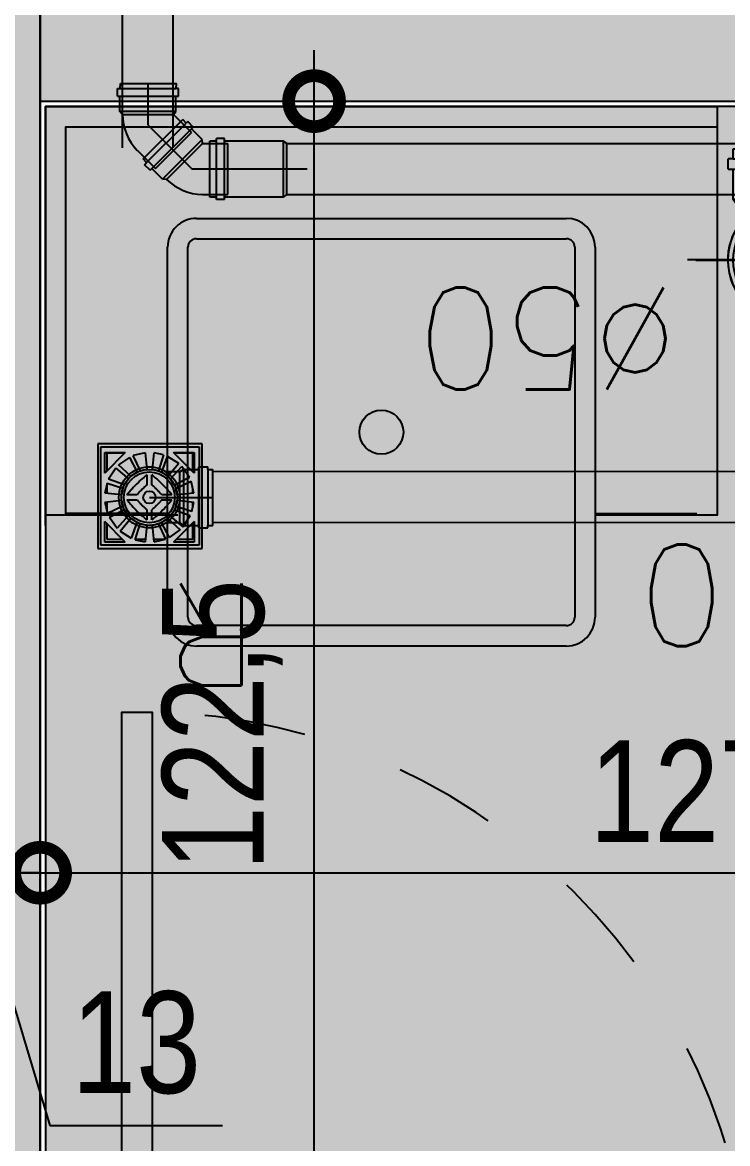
# Model space of a CAD drawing. Header units: metres. Extents: x -23 to 570, y -25 to 184.
# Drawn here: x 95.383 to 96.075, y 1.296 to 2.397 of the extents above; entities that cross this region are included whole.
import ezdxf

# ---------------------------------------------------------------- set-up
doc = ezdxf.new("R2010")
doc.units = ezdxf.units.M
doc.header["$LTSCALE"] = 0.1
doc.linetypes.add('DUPLEX SUPERIOR$0$11-DUO-ATC TORRE A$0$DASHDOT', pattern=[1, 0.5, -0.25, 0, -0.25])
doc.linetypes.add('DUPLEX SUPERIOR$0$DASHEDX2', pattern=[1.5, 1, -0.5])
for name, color, linetype in [('ARQ-DIM', 2, 'Continuous'), ('DUPLEX SUPERIOR$0$1', 232, 'DUPLEX SUPERIOR$0$DASHEDX2'), ('DUPLEX SUPERIOR$0$11-DUO-ATC TORRE A$0$CONEXOES-HD', 3, 'Continuous'), ('DUPLEX SUPERIOR$0$11-DUO-ATC TORRE A$0$GG-SA0002', 2, 'Continuous'), ('DUPLEX SUPERIOR$0$11-DUO-ATC TORRE A$0$GG-SA0T02', 2, 'Continuous'), ('DUPLEX SUPERIOR$0$11-DUO-ATC TORRE A$0$GG-SAH253', 253, 'Continuous'), ('DUPLEX SUPERIOR$0$3', 2, 'Continuous'), ('DUPLEX SUPERIOR$0$4', 2, 'Continuous'), ('DUPLEX SUPERIOR$0$5', 232, 'Continuous'), ('DUPLEX SUPERIOR$0$ARQ-ALV ACAB', 4, 'Continuous'), ('DUPLEX SUPERIOR$0$ARQ-ALV OSSO', 5, 'Continuous'), ('DUPLEX SUPERIOR$0$ARQ-CAX @ 1', 1, 'Continuous'), ('DUPLEX SUPERIOR$0$ARQ-HID', 7, 'Continuous'), ('DUPLEX SUPERIOR$0$ARQ-MOB', 7, 'Continuous'), ('DUPLEX SUPERIOR$0$ARQ-PRJ', 7, 'DUPLEX SUPERIOR$0$DASHEDX2')]:
    doc.layers.add(name, color=color, linetype=linetype)
doc.layers.add('DUPLEX SUPERIOR$0$ARQ-FORRO', color=9, linetype='Continuous', lineweight=5)
doc.styles.add('Adesa', font='ARIALN.TTF')
doc.styles.add('DUPLEX SUPERIOR$0$11-DUO-ATC TORRE A$0$09_GGP274BSSAAPTELHT1$0$GG-STYLE', font='romans.shx')
doc.dimstyles.new('ADESA 1-0050', dxfattribs={"dimtxt": 0.1, "dimasz": 0.1, "dimexe": 0.05, "dimexo": 0.05, "dimgap": 0.03, "dimtad": 1, "dimdec": 1, "dimlfac": 100, "dimzin": 12, "dimtxsty": 'Adesa', "dimblk": 'DOTSMALL', "dimcen": 1, "dimdle": 0.05, "dimclrd": 1, "dimclre": 1, "dimclrt": 256, "dimazin": 3, "dimtm": 1e-09, "dimtfac": 1, "dimtdec": 1, "dimtmove": 1, "dimatfit": 0, "dimldrblk": 'DOTSMALL', "dimfxl": 0.8, "dimtvp": 2, "dimtolj": 1, "dimtzin": 0, "dimarcsym": 0})

# ---------------------------------------------------------------- blocks, each defined once
blk = doc.blocks.new('DUPLEX SUPERIOR$0$MOB_Jacuzzi-SPA J180 Quality')
h = blk.add_hatch()
h.set_pattern_fill('DOTS', color=251, scale=30, style=0)
h.set_pattern_definition([(4e-14, (-2e-12, 0), (0.9375, 1.875), [0, -1.875])])
h.paths.add_polyline_path([(333.01, -53.49), (278.51, -53.49), (278.51, -107.99, 0.414214)])
h.paths.add_polyline_path([(278.51, -53.49), (242.69, -53.49, -0.018763), (241.84, -80.26, 0.306451), (254.78, -102.55, 0.113107), (278.51, -107.99)])
h.paths.add_polyline_path([(333.01, -53.49, 0.414214), (278.51, 1.01), (278.51, -53.49)])
h.paths.add_polyline_path([(278.51, 1.01, 0.153802), (247.27, -8.83, 0.542604), (247.49, -15.54, -0.759815), (244.51, -26.28), (244.19, -26.28, 0.435355), (241.7, -28.96, -0.017198), (242.69, -53.49), (278.51, -53.49)])
h.paths.add_polyline_path([(766.01, -48.3), (1414.82, -48.3), (1414.82, 326.7), (766.01, 326.7)], flags=9)
blk = doc.blocks.new('DUPLEX SUPERIOR$0$layout dup sup tipo 2')
at = {"layer": 'DUPLEX SUPERIOR$0$ARQ-MOB', "color": 251, "xscale": -0.01, "yscale": 0.01, "zscale": 0.01}
blk.add_blockref('DUPLEX SUPERIOR$0$MOB_Jacuzzi-SPA J180 Quality', (-13.6624, -4.7265), dxfattribs=at)
blk = doc.blocks.new('DUPLEX SUPERIOR$0$ARQ-HID-CUBA Q')
for points in [[(-0.1816, 0), (0.1816, 0)], [(-0.1816, -0.11), (0.1816, -0.11)], [(-0.1816, -0.13), (0.1816, -0.13)], [(-0.21, -0.5016), (-0.21, -0.1384)], [(-0.19, -0.5016), (-0.19, -0.1384)], [(0.19, -0.1384), (0.19, -0.5016)], [(0.21, -0.1384), (0.21, -0.5016)], [(-0.21, -0.4), (-0.31, -0.4)], [(0.21, -0.4), (0.31, -0.4)], [(0.1816, -0.51), (-0.1816, -0.51)], [(0.1816, -0.53), (-0.1816, -0.53)], [(0.1816, -0.53), (-0.1816, -0.53)]]:
    blk.add_lwpolyline(points)
blk.add_circle((0, -0.32), 0.0216)
for centre, radius, start, end in [((-0.1816, -0.1384), 0.0284, 90, 180), ((0.1816, -0.1384), 0.0284, 0, 90), ((-0.1816, -0.1384), 0.0084, 90, 180), ((0.1816, -0.1384), 0.0084, 0, 90), ((-0.1816, -0.5016), 0.0284, 180, 270), ((-0.1816, -0.5016), 0.0084, 180, 270), ((0.1816, -0.5016), 0.0284, 270, 0), ((0.1816, -0.5016), 0.0084, 270, 0)]:
    blk.add_arc(centre, radius, start, end)
blk = doc.blocks.new('*U1072')
for points in [[(0, 0), (0, 0.62), (0.03, 0.62), (0.03, 0)], [(-0.055, 0.01), (-0.005, 0.01), (-0.005, 0), (-0.055, 0)], [(0.675, 0.01), (0.625, 0.01), (0.625, 0), (0.675, 0)], [(-0.045, -0.11), (0.005, -0.11), (0.005, -0.1), (-0.045, -0.1)], [(0.665, -0.11), (0.615, -0.11), (0.615, -0.1), (0.665, -0.1)]]:
    blk.add_lwpolyline(points, close=True)
for points in [[(-0.04, 0), (0, 0), (0, -0.03), (0.01, -0.03), (0.01, -0.1), (-0.025, -0.1), (-0.025, 0)], [(0.66, 0), (0.62, 0), (0.62, -0.03), (0.61, -0.03), (0.61, -0.1), (0.645, -0.1), (0.645, 0)]]:
    blk.add_lwpolyline(points)
at = {"layer": 'DUPLEX SUPERIOR$0$ARQ-PRJ'}
blk.add_arc((0.0179, 0.0179), 0.6024, 358.2986, 91.7014, dxfattribs=at)
blk = doc.blocks.new('DUPLEX SUPERIOR$0$planta duplex superior tipo 4')
at = {"layer": 'DUPLEX SUPERIOR$0$ARQ-FORRO'}
h = blk.add_hatch(color=256, dxfattribs=at)
h.dxf.hatch_style = 1
h.paths.add_polyline_path([(-4.52, -4.0614), (-3.26, -4.0616), (-3.26, -5.2764), (-4.52, -5.2762)])
at = {"layer": 'DUPLEX SUPERIOR$0$ARQ-ALV ACAB'}
blk.add_lwpolyline([(-3.09, -3.95), (-3.09, -3.9318), (-3.26, -3.9318), (-3.26, -3.9616), (-3.8, -3.9614), (-3.8, -4.0614), (-3.26, -4.0616), (-3.26, -5.2764), (-4.52, -5.2762), (-4.52, -4.0614), (-4.47, -4.0614), (-4.47, -3.9614), (-4.525, -3.9614), (-4.655, -3.9613), (-4.655, -5.2797), (-7.21, -5.2764), (-7.21, -3.8514), (-5.6749, -3.8532)], dxfattribs=at)
at = {"layer": 'DUPLEX SUPERIOR$0$ARQ-ALV OSSO'}
for points in [[(-4.525, -5.2812), (-4.525, -4.0564), (-4.475, -4.0564), (-4.475, -3.9664), (-4.525, -3.9664), (-4.525, -3.9664)], [(-4.525, -5.2812), (-3.255, -5.2814)]]:
    blk.add_lwpolyline(points, dxfattribs=at)
at = {"layer": 'DUPLEX SUPERIOR$0$ARQ-FORRO'}
blk.add_lwpolyline([(-4.52, -4.0614), (-3.26, -4.0616), (-3.26, -5.2764), (-4.52, -5.2762)], close=True, dxfattribs=at)
at = {"layer": 'DUPLEX SUPERIOR$0$ARQ-HID'}
for points in [[(-4.52, -4.8648), (-4.52, -5.2762), (-3.895, -5.2764)], [(-4.39, -4.8749), (-4.52, -4.8749), (-4.52, -5.2764), (-3.86, -5.2764), (-3.86, -4.8749), (-3.9799, -4.8749)], [(-4.5, -4.8749), (-4.5, -5.2564), (-3.86, -5.2564)]]:
    blk.add_lwpolyline(points, dxfattribs=at)
at = {"layer": 'DUPLEX SUPERIOR$0$ARQ-CAX @ 1', "xscale": -1, "rotation": 180}
blk.add_blockref('*U1072', (-4.445, -4.0614, 0), dxfattribs=at)
at = {"layer": 'DUPLEX SUPERIOR$0$ARQ-HID', "xscale": -1, "rotation": 180}
blk.add_blockref('DUPLEX SUPERIOR$0$ARQ-HID-CUBA Q', (-4.1899, -5.2764), dxfattribs=at)
blk = doc.blocks.new('DUPLEX SUPERIOR$0$EST-LO-012-BAR-R00')
at = {"layer": 'DUPLEX SUPERIOR$0$3'}
h = blk.add_hatch(color=8, dxfattribs=at)
h.dxf.hatch_style = 1
h.paths.add_polyline_path([(12.990166, -733.007865), (-0.004452, -733.007865), (-0.004452, -859.007865), (12.990166, -859.007865)], flags=16)
h.paths.add_polyline_path([(12.990166, -474.009684), (-0.004452, -474.009684), (-0.004452, -600.009684), (12.990166, -600.009684)], flags=16)
h.paths.add_polyline_path([(12.990166, -41.006716), (0, -41.006716), (0, -167.006716), (12.990166, -167.006716)], flags=16)
h.paths.add_polyline_path([(-77.500305, 296.001179), (-239.500305, 296.001179), (-239.500305, 282.997389), (-77.500305, 282.997389)], flags=16)
h.paths.add_polyline_path([(1027.995156, -74.001904), (1014.985014, -74.001904), (1014.985014, -183.00198), (1012.995156, -183.00198), (1012.995156, -196.001904), (1027.995156, -196.001904)], flags=17)
h.paths.add_polyline_path([(-1534.999687, -396.002061), (-1547.999687, -396.002061), (-1547.999687, -566.99002), (-1534.999687, -566.99002), (-1534.999687, -458.002855), (-1532.999904, -458.002855), (-1532.999904, -445.003037), (-1534.999687, -445.003037)], flags=17)
h.paths.add_polyline_path([(-1547.999687, -245.000884), (-1547.999687, -74.000884), (-1534.999687, -74.000884), (-1534.999687, -183.000531), (-1532.999687, -183.000531), (-1532.999687, -196.000349), (-1534.999687, -196.000349), (-1534.999687, -245.000884)])
h.paths.add_polyline_path([(1027.995404, -566.99002), (1014.995404, -566.99002), (1014.995404, -458.001482), (1012.995404, -458.001482), (1012.995404, -444.99002), (1027.995404, -444.99002)])
h.paths.add_polyline_path([(-251.979379, -937.001358), (-251.979379, -924.001358), (-232.004486, -924.000659), (-232.004486, -855.000659), (-213.004486, -855.000659), (-213.004486, -924.000659), (-0.004452, -924.001358), (-0.004452, -415.003177), (-213.011238, -415.003177), (-213.011238, -482.000175), (-232.011238, -482.000175), (-232.011238, -396.003177), (280.995777, -396.003177), (280.995777, -409.003386), (12.995548, -409.003386), (12.995548, -937.001358)])
h.paths.add_polyline_path([(-517.003335, -245.000006), (-517.003335, 296.001179), (12.994618, 296.001179), (12.994618, -232.000209), (280.995777, -232.000209), (280.995777, -245), (0, -245), (0, 0), (-249.000312, 0), (-249.000312, 12.998784), (-0.000305, 12.998784), (-0.000305, 282.997389), (-504.003335, 282.997389), (-504.003335, -245.000006)])
h.paths.add_polyline_path([(-801.000061, -408.999165), (-520.003335, -408.999165), (-520.003335, -395.999165), (-801.000061, -395.999165)], flags=17)
h.paths.add_polyline_path([(719.496112, -409.003033), (719.496112, -396.003386), (459.996043, -396.003386), (459.996043, -541.004109), (472.996043, -541.004109), (472.996043, -409.003033)], flags=17)
h.paths.add_polyline_path([(719.496112, -232.000353), (472.996043, -232.000353), (472.996043, -99.999277), (459.996043, -99.999277), (459.996043, -245), (719.496112, -245)], flags=17)
h.paths.add_polyline_path([(-993.00031, -541.004109), (-980.00031, -541.004109), (-980.00031, -396.003386), (-1239.500379, -396.003386), (-1239.500379, -409.003386), (-993.00031, -409.003386)], flags=17)
h.paths.add_polyline_path([(-993.00031, -99.999277), (-993.00031, -232), (-1239.500379, -232), (-1239.500379, -245), (-980.00031, -245), (-980.00031, -99.999277)], flags=17)
h.paths.add_polyline_path([(-801.000061, -245), (-520.003335, -245), (-520.003335, -232), (-801.000061, -232)], flags=17)
h.paths.add_polyline_path([(-517.003335, -937.002217), (-352.982201, -937.002217), (-352.982201, -924.002217), (-504.003335, -924.002217), (-504.003335, -395.999165), (-517.003335, -395.999165)])
h.paths.add_polyline_path([(574.479516, -14.002855), (593.479516, -14.002855), (593.479516, 35.997145), (574.479516, 35.997145)])
h.paths.add_polyline_path([(574.479516, -677.000531), (593.479516, -677.000531), (593.479516, -627.000531), (574.479516, -627.000531)])
h.paths.add_polyline_path([(-1113.500883, -677.000531), (-1094.500883, -677.000531), (-1094.500883, -627.000531), (-1113.500883, -627.000531)])
h.paths.add_polyline_path([(-1113.500883, -14.002855), (-1094.500883, -14.002855), (-1094.500883, 35.997145), (-1113.500883, 35.997145)])
h.paths.add_polyline_path([(265.995777, -677.000531), (284.995777, -677.000531), (284.995777, -627.000531), (265.995777, -627.000531)])
h.paths.add_polyline_path([(265.995777, -14.002855), (284.995777, -14.002855), (284.995777, 35.997145), (265.995777, 35.997145)])
h.paths.add_polyline_path([(-805.000061, -677.000531), (-786.000061, -677.000531), (-786.000061, -627.000531), (-805.000061, -627.000531)])
h.paths.add_polyline_path([(-805.000061, -14.002855), (-786.000061, -14.002855), (-786.000061, 35.997145), (-805.000061, 35.997145)])
edge = h.paths.add_edge_path()
edge.add_line((-1547.999687, -566.99002), (-1547.999687, -396.002061))
edge.add_line((-1547.999687, -396.002061), (-1534.999687, -396.002061))
edge.add_line((-1534.999687, -396.002061), (-1534.999687, -445.003037))
edge.add_line((-1534.999687, -445.003037), (-1532.999904, -445.003037))
edge.add_line((-1532.999904, -445.003037), (-1532.999904, -458.002855))
edge.add_line((-1532.999904, -458.002855), (-1534.999687, -458.002855))
edge.add_line((-1534.999687, -458.002855), (-1534.999687, -566.99002))
edge.add_line((-1534.999687, -566.99002), (-1547.999904, -566.99002))
edge.add_line((1027.989198, -196.001904), (1012.995156, -196.001904))
edge.add_line((1012.995156, -196.001904), (1012.995156, -183.00198))
edge.add_line((1012.995156, -183.00198), (1014.985014, -183.00198))
edge.add_line((1014.985014, -183.00198), (1014.985014, -74.001904))
edge.add_line((1014.985014, -74.001904), (1027.995156, -74.001904))
edge.add_line((1027.995156, -74.001904), (1027.995156, -196.001904))
h.paths.add_polyline_path([(-1.560017, -178.478832), (-1.560017, -104.425285), (-24.535801, -104.425285), (-24.535801, -178.478832)], flags=25)
at = {"layer": 'DUPLEX SUPERIOR$0$4'}
h = blk.add_hatch(color=8, dxfattribs=at)
h.dxf.hatch_style = 1
h.paths.add_polyline_path([(-1094.500883, 35.997145), (-1113.500883, 35.997145), (-1113.500883, -14.002855), (-1094.500883, -14.002855)])
h.paths.add_polyline_path([(-786.000061, 35.997145), (-805.000061, 35.997145), (-805.000061, -14.002855), (-786.000061, -14.002855)])
h.paths.add_polyline_path([(-980.00031, -99.999277), (-993.00031, -99.999277), (-993.00031, -232), (-1239.500379, -232), (-1239.500379, -245), (-980.00031, -245)])
h.paths.add_polyline_path([(-980.00031, -396.003386), (-1239.500379, -396.003386), (-1239.500379, -409.003386), (-993.00031, -409.003386), (-993.00031, -541.004109), (-980.00031, -541.004109)])
h.paths.add_polyline_path([(-1534.999687, -396.002061), (-1547.999687, -396.002061), (-1547.999687, -566.99002), (-1534.999687, -566.99002), (-1534.999687, -458.002855), (-1532.999904, -458.002855), (-1532.999904, -445.003037), (-1534.999687, -445.003037)])
h.paths.add_polyline_path([(-2548.999343, 77.001566), (-2561.999343, 77.001566), (-2561.999343, -195.998214), (-2399.510997, -195.998214), (-2399.510997, -182.998214), (-2548.999343, -182.998214)], flags=17)
h.paths.add_polyline_path([(-2548.999822, -458.004942), (-2399.510997, -458.004942), (-2399.510997, -445.004942), (-2561.999822, -445.004942), (-2561.999822, -718.004952), (-2548.999822, -718.004952)], flags=17)
h.paths.add_polyline_path([(280.995777, -409.003386), (459.996043, -409.003386), (459.996043, -396.003386), (280.995777, -396.003386)])
h.paths.add_polyline_path([(1014.995404, -718.004952), (1027.995404, -718.004952), (1027.995404, -566.99002), (1014.995404, -566.99002)])
h.paths.add_polyline_path([(865.506331, -458.001482), (1012.995404, -458.001482), (1012.995404, -444.99002), (865.506331, -444.99002)])
h.paths.add_polyline_path([(865.506331, -196.001904), (1012.995156, -196.001904), (1012.995156, -183.00198), (865.506331, -183.00198)])
h.paths.add_polyline_path([(1014.995156, -74.001904), (1027.995156, -74.001904), (1027.995156, 77.000887), (1014.995156, 77.000887)])
h.paths.add_polyline_path([(280.995777, -245), (459.996043, -245), (459.996043, -232.000209), (280.995777, -232.000209)])
h.paths.add_polyline_path([(-57.501936, -245), (0, -245), (0, -225.996934), (-57.501936, -225.996934)])
h.paths.add_polyline_path([(-980.00031, -245), (-801.000061, -245), (-801.000061, -232), (-980.00031, -232)])
h.paths.add_polyline_path([(-980.00031, -409.003177), (-801.000061, -409.003177), (-801.000061, -395.999165), (-980.00031, -395.999165)])
h.paths.add_polyline_path([(-1547.999687, -74.000884), (-1534.999687, -74.000884), (-1534.999687, 77.000932), (-1547.999687, 77.000932)])
h.paths.add_polyline_path([(-1532.999687, -196.000349), (-1385.510847, -196.000349), (-1385.510847, -183.000531), (-1532.999687, -183.000531)])
h.paths.add_polyline_path([(-1547.999904, -718.004976), (-1534.999687, -718.004976), (-1534.999687, -566.99002), (-1547.999904, -566.99002)])
h.paths.add_polyline_path([(-1532.999904, -458.002855), (-1385.510832, -458.002855), (-1385.510832, -445.003037), (-1532.999904, -445.003037)])
h.paths.add_polyline_path([(-1548.000663, -396.002061), (-2253.500545, -396.002061), (-2253.500545, -409.001685), (-2008.001965, -409.001685), (-2008.001965, -540.996579), (-1995.001777, -540.996579), (-1995.001777, -409.00183), (-1548.000663, -409.00183)])
h.paths.add_polyline_path([(1245.999783, -327.001694), (1689.007686, -327.001694), (1689.007686, -314.001694), (1245.999783, -314.001694)])
h.paths.add_polyline_path([(-249.004459, -245.001553), (-236.004459, -245.001553), (-236.004459, -0.001553), (-249.004459, -0.001553)])
h.paths.add_polyline_path([(-1548.000446, -245.001325), (-1548.000446, -232.001024), (-1995.001965, -232.001024), (-1995.001965, -100.000624), (-2008.001965, -100.000624), (-2008.001965, -232.001325), (-2253.500545, -232.001325), (-2253.500545, -245.001325)])
h.paths.add_polyline_path([(-3223.007243, -327.001694), (-2779.99934, -327.001694), (-2779.99934, -314.001694), (-3223.007243, -314.001694)])
h.paths.add_polyline_path([(1015.01125, -327.001694), (1155.51125, -327.001694), (1155.51125, -314.001694), (1015.01125, -314.001694)])
h.paths.add_polyline_path([(-2689.510807, -327.001694), (-2549.010807, -327.001694), (-2549.010807, -314.001694), (-2689.510807, -314.001694)])
h.paths.add_polyline_path([(-3223.007243, -72.001699), (-3208.007243, -72.001699), (-3208.007243, -42.001699), (-3223.007243, -42.001699)])
h.paths.add_polyline_path([(-2962.007243, -72.001699), (-2947.007243, -72.001699), (-2947.007243, -42.001699), (-2962.007243, -42.001699)])
h.paths.add_polyline_path([(1413.007686, -72.001699), (1428.007686, -72.001699), (1428.007686, -42.001699), (1413.007686, -42.001699)])
h.paths.add_polyline_path([(1674.007686, -72.001699), (1689.007686, -72.001699), (1689.007686, -42.001699), (1674.007686, -42.001699)])
h.paths.add_polyline_path([(-3223.007243, -599.001687), (-3208.007243, -599.001687), (-3208.007243, -569.001687), (-3223.007243, -569.001687)])
h.paths.add_polyline_path([(-2962.007243, -599.001687), (-2947.007243, -599.001687), (-2947.007243, -569.001687), (-2962.007243, -569.001687)])
h.paths.add_polyline_path([(1413.007686, -599.001687), (1428.007686, -599.001687), (1428.007686, -569.001687), (1413.007686, -569.001687)])
h.paths.add_polyline_path([(1674.007686, -599.001687), (1689.007686, -599.001687), (1689.007686, -569.001687), (1674.007686, -569.001687)])
edge = h.paths.add_edge_path()
edge.add_line((-2399.510997, -445.004942), (-2561.999822, -445.004942))
edge.add_line((-2561.999822, -445.004942), (-2561.999822, -718.004952))
edge.add_line((-2561.999822, -718.004952), (-2548.999822, -718.004952))
edge.add_line((-2548.999822, -718.004952), (-2548.999822, -458.004942))
edge.add_line((-2548.999822, -458.004942), (-2399.510997, -458.004942))
edge.add_line((-2399.510997, -458.004942), (-2399.510997, -445.005172))
edge.add_line((-2561.999343, 77.001566), (-2561.999343, -195.998214))
edge.add_line((-2561.999343, -195.998214), (-2399.510997, -195.998214))
edge.add_line((-2399.510997, -195.998214), (-2399.510997, -182.998214))
edge.add_line((-2399.510997, -182.998214), (-2548.999343, -182.998214))
edge.add_line((-2548.999343, -182.998214), (-2548.999343, 77.001566))
edge.add_line((-2548.999343, 77.001566), (-2561.999822, 77.001566))
h.paths.add_polyline_path([(-1109.165788, -62.830897), (-1109.165788, -3.910365), (-1132.141572, -3.910365), (-1132.141572, -62.830897)], flags=9)
at = {"layer": 'DUPLEX SUPERIOR$0$3', "linetype": 'Continuous'}
blk.add_lwpolyline([(719.496112, -232.000353), (472.996043, -232.000353), (472.996043, -99.999277), (459.996043, -99.999277), (459.996043, -245), (719.496112, -245), (719.496112, -232.000353)], dxfattribs=at)
at = {"layer": 'DUPLEX SUPERIOR$0$4'}
blk.add_lwpolyline([(280.995777, -245), (459.996043, -245), (459.996043, -232.000209), (280.995777, -232.000209), (280.995777, -245)], dxfattribs=at)
at = {"layer": 'DUPLEX SUPERIOR$0$5'}
blk.add_lwpolyline([(280.995777, -245), (459.996043, -245), (459.996043, -232.000209), (280.995777, -232.000209), (280.995777, -245)], dxfattribs=at)
blk = doc.blocks.new('DUPLEX SUPERIOR$0$11-DUO-ATC TORRE A$0$RALO')
at = {"layer": 'DUPLEX SUPERIOR$0$11-DUO-ATC TORRE A$0$GG-SA0002'}
for p, q in [((0.0508, 0.0501), (-0.0519, 0.0501)), ((-0.0519, 0.0501), (-0.0519, -0.0526)), ((0.0508, -0.0526), (0.0508, 0.0501)), ((-0.0519, -0.0526), (0.0508, -0.0526))]:
    blk.add_line(p, q, dxfattribs=at)
at = {"layer": 'DUPLEX SUPERIOR$0$11-DUO-ATC TORRE A$0$GG-SAH253'}
for p, q in [((-0.0488, 0.047), (0.0477, 0.047)), ((-0.0488, -0.0495), (-0.0488, 0.047)), ((0.0477, 0.047), (0.0477, -0.0495)), ((-0.0439, 0.0238), (-0.0238, 0.0439)), ((-0.0439, 0.0238), (-0.0439, 0.0439)), ((-0.0439, 0.0439), (-0.0238, 0.0439)), ((-0.0269, 0.041), (-0.0427, 0.041)), ((-0.0427, 0.041), (-0.0427, 0.025)), ((-0.0196, 0.0393), (-0.0303, 0.0318)), ((-0.0196, 0.0393), (-0.012, 0.0247)), ((-0.0047, 0.0437), (-0.0158, 0.041)), ((-0.0044, 0.041), (-0.0158, 0.041)), ((-0.0088, 0.026), (-0.0158, 0.041)), ((-0.0047, 0.0437), (-0.0029, 0.0273)), ((0.0025, 0.0274), (0.004, 0.0437)), ((0.0137, 0.041), (0.0037, 0.041)), ((0.0139, 0.0416), (0.004, 0.0437)), ((0.0139, 0.0416), (0.009, 0.026)), ((0.0122, 0.0246), (0.0178, 0.0401)), ((0.0288, 0.0331), (0.0178, 0.0401)), ((0.0288, 0.0331), (0.0182, 0.0205)), ((0.0238, 0.0439), (0.0439, 0.0238)), ((0.0238, 0.0439), (0.0439, 0.0439)), ((0.0417, 0.041), (0.0269, 0.041)), ((0.0417, 0.0261), (0.0417, 0.041)), ((0.0439, 0.0439), (0.0439, 0.0238)), ((-0.0331, 0.0288), (-0.0401, 0.0178)), ((-0.0331, 0.0288), (-0.0205, 0.0182)), ((-0.0181, 0.0207), (-0.0303, 0.0318)), ((-0.012, 0.0247), (-0.0181, 0.0207)), ((-0.0029, 0.0273), (-0.0088, 0.026)), ((-0.003, 0.0217), (-0.0025, 0.022)), ((-0.0025, 0.022), (-0.0025, 0.0121)), ((0.009, 0.026), (0.0025, 0.0274)), ((0.003, 0.0217), (0.0025, 0.022)), ((0.0025, 0.0121), (0.0025, 0.022)), ((0.0182, 0.0205), (0.0122, 0.0246)), ((0.0207, 0.0181), (0.0318, 0.0303)), ((0.0393, 0.0196), (0.0318, 0.0303)), ((-0.0416, 0.0139), (-0.0437, 0.0047)), ((-0.0416, 0.0139), (-0.026, 0.009)), ((-0.0246, 0.0122), (-0.0401, 0.0178)), ((-0.0205, 0.0182), (-0.0246, 0.0122)), ((-0.0147, 0.0108), (-0.0132, 0.0124)), ((-0.0132, 0.0124), (-0.0112, 0.0144)), ((-0.0112, 0.0144), (-0.0096, 0.0159)), ((-0.0096, 0.0159), (-0.0088, 0.0166)), ((-0.0088, 0.0166), (-0.0076, 0.0178)), ((-0.0076, 0.0178), (-0.0072, 0.0181)), ((-0.0072, 0.0181), (-0.0059, 0.0192)), ((-0.0059, 0.0192), (-0.0051, 0.0199)), ((-0.0051, 0.0199), (-0.0038, 0.021)), ((-0.0042, 0.0107), (-0.0037, 0.011)), ((-0.0038, 0.021), (-0.0034, 0.0214)), ((-0.0037, 0.011), (-0.0033, 0.0114)), ((-0.0034, 0.0214), (-0.003, 0.0217)), ((-0.0033, 0.0114), (-0.0031, 0.0116)), ((-0.0031, 0.0116), (-0.0025, 0.0121)), ((0.0031, 0.0116), (0.0025, 0.0121)), ((0.0034, 0.0214), (0.003, 0.0217)), ((0.0033, 0.0114), (0.0031, 0.0116)), ((0.0037, 0.011), (0.0033, 0.0114)), ((0.0038, 0.021), (0.0034, 0.0214)), ((0.0042, 0.0107), (0.0037, 0.011)), ((0.0051, 0.0199), (0.0038, 0.021)), ((0.0059, 0.0192), (0.0051, 0.0199)), ((0.0072, 0.0181), (0.0059, 0.0192)), ((0.0076, 0.0178), (0.0072, 0.0181)), ((0.0088, 0.0166), (0.0076, 0.0178)), ((0.0096, 0.0159), (0.0088, 0.0166)), ((0.0112, 0.0144), (0.0096, 0.0159)), ((0.0132, 0.0124), (0.0112, 0.0144)), ((0.0147, 0.0108), (0.0132, 0.0124)), ((0.0247, 0.012), (0.0207, 0.0181)), ((0.0393, 0.0196), (0.0247, 0.012)), ((0.026, 0.0088), (0.041, 0.0158)), ((0.0437, 0.0047), (0.041, 0.0158)), ((0.0417, 0.0045), (0.0417, 0.0128)), ((-0.0273, 0.0029), (-0.0437, 0.0047)), ((-0.0427, 0.0088), (-0.0427, 0.0046)), ((-0.026, 0.009), (-0.0273, 0.0029)), ((-0.022, 0.0025), (-0.021, 0.0038)), ((-0.0121, 0.0025), (-0.022, 0.0025)), ((-0.021, 0.0038), (-0.0203, 0.0047)), ((-0.0203, 0.0047), (-0.0196, 0.0055)), ((-0.0196, 0.0055), (-0.0185, 0.0068)), ((-0.0185, 0.0068), (-0.0174, 0.008)), ((-0.0174, 0.008), (-0.0159, 0.0096)), ((-0.0159, 0.0096), (-0.0147, 0.0108)), ((-0.0121, 0.0025), (-0.0116, 0.0031)), ((-0.0116, 0.0031), (-0.0107, 0.0042)), ((-0.0107, 0.0042), (-0.0101, 0.0048)), ((-0.0101, 0.0048), (-0.0096, 0.0054)), ((-0.0096, 0.0054), (-0.009, 0.0059)), ((-0.009, 0.0059), (-0.0085, 0.0065)), ((-0.0085, 0.0065), (-0.0079, 0.0071)), ((-0.0079, 0.0071), (-0.0071, 0.0079)), ((-0.0071, 0.0079), (-0.0067, 0.0083)), ((-0.0067, 0.0083), (-0.0061, 0.0088)), ((-0.0061, 0.0088), (-0.0056, 0.0094)), ((-0.0056, 0.0094), (-0.005, 0.0099)), ((-0.005, 0.0099), (-0.0042, 0.0107)), ((0.005, 0.0099), (0.0042, 0.0107)), ((0.0056, 0.0094), (0.005, 0.0099)), ((0.0061, 0.0088), (0.0056, 0.0094)), ((0.0067, 0.0083), (0.0061, 0.0088)), ((0.0071, 0.0079), (0.0067, 0.0083)), ((0.0079, 0.0071), (0.0071, 0.0079)), ((0.0085, 0.0065), (0.0079, 0.0071)), ((0.009, 0.0059), (0.0085, 0.0065)), ((0.0096, 0.0054), (0.009, 0.0059)), ((0.0101, 0.0048), (0.0096, 0.0054)), ((0.0107, 0.0042), (0.0101, 0.0048)), ((0.0116, 0.0031), (0.0107, 0.0042)), ((0.0121, 0.0025), (0.0116, 0.0031)), ((0.022, 0.0025), (0.0121, 0.0025)), ((0.0159, 0.0096), (0.0147, 0.0108)), ((0.0174, 0.008), (0.0159, 0.0096)), ((0.0185, 0.0068), (0.0174, 0.008)), ((0.0196, 0.0055), (0.0185, 0.0068)), ((0.0203, 0.0047), (0.0196, 0.0055)), ((0.021, 0.0038), (0.0203, 0.0047)), ((0.022, 0.0025), (0.021, 0.0038)), ((0.0273, 0.0029), (0.026, 0.0088)), ((0.0437, 0.0047), (0.0273, 0.0029)), ((-0.0437, -0.004), (-0.0274, -0.0025)), ((-0.0437, -0.004), (-0.041, -0.0158)), ((-0.0427, -0.0039), (-0.0427, -0.0082)), ((-0.026, -0.0088), (-0.041, -0.0158)), ((-0.0274, -0.0025), (-0.026, -0.0088)), ((-0.022, -0.0025), (-0.021, -0.0038)), ((-0.022, -0.0025), (-0.0121, -0.0025)), ((-0.021, -0.0038), (-0.0203, -0.0047)), ((-0.0203, -0.0047), (-0.0196, -0.0055)), ((-0.0196, -0.0055), (-0.0185, -0.0068)), ((-0.0185, -0.0068), (-0.0174, -0.008)), ((-0.0174, -0.008), (-0.0159, -0.0096)), ((-0.0159, -0.0096), (-0.0147, -0.0108)), ((-0.0147, -0.0108), (-0.0132, -0.0124)), ((-0.0121, -0.0025), (-0.0116, -0.0031)), ((-0.0116, -0.0031), (-0.0107, -0.0042)), ((-0.0107, -0.0042), (-0.0101, -0.0048)), ((-0.0101, -0.0048), (-0.0096, -0.0054)), ((-0.0096, -0.0054), (-0.009, -0.0059)), ((-0.009, -0.0059), (-0.0085, -0.0065)), ((-0.0085, -0.0065), (-0.0079, -0.0071)), ((-0.0079, -0.0071), (-0.0071, -0.0079)), ((-0.0071, -0.0079), (-0.0067, -0.0083)), ((-0.0067, -0.0083), (-0.0061, -0.0088)), ((-0.0061, -0.0088), (-0.0056, -0.0094)), ((-0.0056, -0.0094), (-0.005, -0.0099)), ((-0.005, -0.0099), (-0.0042, -0.0107)), ((-0.0042, -0.0107), (-0.0037, -0.011)), ((0.0031, -0.0116), (0.0042, -0.0107)), ((0.0042, -0.0107), (0.0048, -0.0101)), ((0.0048, -0.0101), (0.0054, -0.0096)), ((0.0054, -0.0096), (0.0059, -0.009)), ((0.0059, -0.009), (0.0065, -0.0085)), ((0.0065, -0.0085), (0.0071, -0.0079)), ((0.0071, -0.0079), (0.0079, -0.0071)), ((0.0079, -0.0071), (0.0083, -0.0067)), ((0.0083, -0.0067), (0.0088, -0.0061)), ((0.0088, -0.0061), (0.0094, -0.0056)), ((0.0094, -0.0056), (0.0099, -0.005)), ((0.0099, -0.005), (0.0107, -0.0042)), ((0.0107, -0.0042), (0.011, -0.0037)), ((0.011, -0.0037), (0.0114, -0.0033)), ((0.0114, -0.0033), (0.0116, -0.0031)), ((0.0116, -0.0031), (0.0121, -0.0025)), ((0.0121, -0.0025), (0.022, -0.0025)), ((0.0144, -0.0112), (0.0159, -0.0096)), ((0.0159, -0.0096), (0.0166, -0.0088)), ((0.0166, -0.0088), (0.0178, -0.0076)), ((0.0178, -0.0076), (0.0181, -0.0072)), ((0.0181, -0.0072), (0.0192, -0.0059)), ((0.0192, -0.0059), (0.0199, -0.0051)), ((0.0199, -0.0051), (0.021, -0.0038)), ((0.021, -0.0038), (0.0214, -0.0034)), ((0.0214, -0.0034), (0.0217, -0.003)), ((0.0217, -0.003), (0.022, -0.0025)), ((0.026, -0.009), (0.0274, -0.0025)), ((0.0416, -0.0139), (0.026, -0.009)), ((0.0274, -0.0025), (0.0437, -0.004)), ((0.0416, -0.0139), (0.0437, -0.004)), ((0.0417, -0.0136), (0.0417, -0.0038)), ((-0.0393, -0.0196), (-0.0247, -0.012)), ((-0.0393, -0.0196), (-0.0318, -0.0303)), ((-0.0207, -0.0181), (-0.0318, -0.0303)), ((-0.0288, -0.0331), (-0.0182, -0.0205)), ((-0.0247, -0.012), (-0.0207, -0.0181)), ((-0.0122, -0.0246), (-0.0182, -0.0205)), ((-0.0132, -0.0124), (-0.0112, -0.0144)), ((-0.0112, -0.0144), (-0.0096, -0.0159)), ((-0.0096, -0.0159), (-0.0088, -0.0166)), ((-0.0088, -0.0166), (-0.0076, -0.0178)), ((-0.0076, -0.0178), (-0.0072, -0.0181)), ((-0.0072, -0.0181), (-0.0059, -0.0192)), ((-0.0059, -0.0192), (-0.0051, -0.0199)), ((-0.0051, -0.0199), (-0.0038, -0.021)), ((-0.0038, -0.021), (-0.0034, -0.0214)), ((-0.0037, -0.011), (-0.0033, -0.0114)), ((-0.0034, -0.0214), (-0.003, -0.0217)), ((-0.0033, -0.0114), (-0.0031, -0.0116)), ((-0.0031, -0.0116), (-0.0025, -0.0121)), ((-0.003, -0.0217), (-0.0025, -0.022)), ((-0.0025, -0.0121), (-0.0025, -0.022)), ((0.0025, -0.0121), (0.0031, -0.0116)), ((0.0025, -0.022), (0.0025, -0.0121)), ((0.0025, -0.022), (0.0038, -0.021)), ((0.0038, -0.021), (0.0047, -0.0203)), ((0.0047, -0.0203), (0.0055, -0.0196)), ((0.0055, -0.0196), (0.0068, -0.0185)), ((0.0068, -0.0185), (0.008, -0.0174)), ((0.008, -0.0174), (0.0096, -0.0159)), ((0.0096, -0.0159), (0.0108, -0.0147)), ((0.0108, -0.0147), (0.0124, -0.0132)), ((0.012, -0.0247), (0.0181, -0.0207)), ((0.0124, -0.0132), (0.0144, -0.0112)), ((0.0181, -0.0207), (0.0303, -0.0318)), ((0.0205, -0.0182), (0.0246, -0.0122)), ((0.0331, -0.0288), (0.0205, -0.0182)), ((0.0246, -0.0122), (0.0401, -0.0178)), ((0.0331, -0.0288), (0.0401, -0.0178)), ((-0.0439, -0.0238), (-0.0238, -0.0439)), ((-0.0439, -0.0439), (-0.0439, -0.0238)), ((-0.0427, -0.025), (-0.0427, -0.0435)), ((-0.0122, -0.0246), (-0.0178, -0.0401)), ((-0.0139, -0.0416), (-0.009, -0.026)), ((-0.009, -0.026), (-0.0029, -0.0273)), ((-0.0029, -0.0273), (-0.0047, -0.0437)), ((0.0025, -0.0274), (0.0088, -0.026)), ((0.004, -0.0437), (0.0025, -0.0274)), ((0.0088, -0.026), (0.0158, -0.041)), ((0.0196, -0.0393), (0.012, -0.0247)), ((0.0196, -0.0393), (0.0303, -0.0318)), ((0.0238, -0.0439), (0.0439, -0.0238)), ((0.0417, -0.0435), (0.0417, -0.0261)), ((0.0439, -0.0238), (0.0439, -0.0439)), ((-0.0238, -0.0439), (-0.0439, -0.0439)), ((-0.0427, -0.0435), (-0.0243, -0.0435)), ((-0.0288, -0.0331), (-0.0178, -0.0401)), ((-0.0139, -0.0416), (-0.0047, -0.0437)), ((-0.0054, -0.0435), (-0.0046, -0.0435)), ((0.004, -0.0437), (0.0158, -0.041)), ((0.004, -0.0435), (0.005, -0.0435)), ((0.0439, -0.0439), (0.0238, -0.0439)), ((0.0243, -0.0435), (0.0417, -0.0435)), ((0.0477, -0.0495), (-0.0488, -0.0495))]:
    blk.add_line(p, q, dxfattribs=at)
blk.add_circle((0, 0), 0.00606, dxfattribs=at)
blk = doc.blocks.new('DUPLEX SUPERIOR$0$11-DUO-ATC TORRE A$0$Joelho-J90-50l')
at = {"layer": 'DUPLEX SUPERIOR$0$11-DUO-ATC TORRE A$0$CONEXOES-HD', "color": 1, "linetype": 'DUPLEX SUPERIOR$0$11-DUO-ATC TORRE A$0$DASHDOT'}
blk.add_line((0, 0), (0, -0.0623), dxfattribs=at)
at = {"layer": 'DUPLEX SUPERIOR$0$11-DUO-ATC TORRE A$0$CONEXOES-HD'}
for p, q in [((-0.025, -0.03), (-0.025, -0.0166)), ((0.025, -0.03), (0.025, -0.0166)), ((-0.025, -0.03), (-0.0275, -0.0335)), ((0.025, -0.03), (0.0275, -0.0335)), ((-0.0275, -0.0335), (-0.0275, -0.0485)), ((0.0275, -0.0335), (0.0275, -0.0485)), ((-0.03, -0.0485), (-0.03, -0.0573)), ((-0.03, -0.0485), (-0.0275, -0.0485)), ((0.0275, -0.0485), (0.03, -0.0485)), ((0.03, -0.0485), (0.03, -0.0573)), ((-0.03, -0.0573), (-0.0275, -0.0573)), ((-0.0275, -0.0573), (-0.0275, -0.0623)), ((-0.0275, -0.0623), (0.0275, -0.0623)), ((0.0275, -0.0573), (0.0275, -0.0623)), ((0.0275, -0.0573), (0.03, -0.0573))]:
    blk.add_line(p, q, dxfattribs=at)
at = {"layer": 'DUPLEX SUPERIOR$0$11-DUO-ATC TORRE A$0$CONEXOES-HD', "color": 2}
for p, q in [((-0.025, -0.03), (0.025, -0.03)), ((0.0275, -0.0335), (-0.0275, -0.0335)), ((-0.0275, -0.0485), (0.0275, -0.0485)), ((0.0275, -0.0573), (-0.0275, -0.0573))]:
    blk.add_line(p, q, dxfattribs=at)
at = {"layer": 'DUPLEX SUPERIOR$0$11-DUO-ATC TORRE A$0$CONEXOES-HD'}
blk.add_circle((0, 0), 0.03, dxfattribs=at)
at = {"layer": 'DUPLEX SUPERIOR$0$11-DUO-ATC TORRE A$0$CONEXOES-HD', "color": 2}
for radius in [0.0275, 0.025]:
    blk.add_circle((0, 0), radius, dxfattribs=at)
blk = doc.blocks.new('DUPLEX SUPERIOR$0$11-DUO-ATC TORRE A$0$Joelho-J45-50f')
for p, q in [((-0.0301, 0.0123), (-0.0247, 0.0177)), ((-0.0301, 0.0123), (-0.0283, 0.0105)), ((-0.0247, 0.0177), (-0.0227, 0.0156)), ((-0.0227, 0.0156), (-0.0191, 0.0191)), ((-0.0227, 0.0156), (0.0162, -0.0233)), ((-0.0191, 0.0191), (0.0198, -0.0198)), ((-0.039, -0.0001), (-0.0283, 0.0105)), ((-0.0283, 0.0105), (0.0105, -0.0283)), ((-0.0393, -0.0039), (-0.039, -0.0001)), ((-0.0393, -0.0039), (-0.0039, -0.0393)), ((-0.0001, -0.039), (-0.039, -0.0001)), ((0.0162, -0.0233), (0.0198, -0.0198)), ((-0.0001, -0.039), (0.0105, -0.0283)), ((0.0105, -0.0283), (0.0123, -0.0301)), ((0.0123, -0.0301), (0.0177, -0.0247)), ((0.0177, -0.0247), (0.0162, -0.0233)), ((-0.0539, -0.0393), (-0.0539, -0.0643)), ((-0.0039, -0.0393), (-0.0001, -0.039)), ((-0.0039, -0.0393), (-0.0039, -0.0643)), ((-0.0539, -0.0643), (-0.0039, -0.0643))]:
    blk.add_line(p, q)
blk.add_arc((-0.0009, -0.0406), 0.0531, 136.3602, 178.6398)
at = {"layer": 'DUPLEX SUPERIOR$0$11-DUO-ATC TORRE A$0$CONEXOES-HD', "color": 1, "linetype": 'DUPLEX SUPERIOR$0$11-DUO-ATC TORRE A$0$DASHDOT'}
for p, q in [((0, 0), (-0.0289, -0.0289)), ((-0.0289, -0.0289), (-0.0289, -0.0643))]:
    blk.add_line(p, q, dxfattribs=at)
blk = doc.blocks.new('DUPLEX SUPERIOR$0$11-DUO-ATC TORRE A$0$Luva-Lvs-50p')
at = {"layer": 'DUPLEX SUPERIOR$0$11-DUO-ATC TORRE A$0$CONEXOES-HD'}
for p, q in [((0, 0.025), (0.0035, 0.0275)), ((0.0035, 0.0275), (0.0611, 0.0275)), ((0.0611, 0.03), (0.0611, 0.0275)), ((0.0611, 0.03), (0.069, 0.03)), ((0.069, 0.03), (0.069, 0.0275)), ((0.069, 0.0275), (0.0754, 0.0275)), ((0.0754, 0.0275), (0.0754, -0.0275)), ((0, -0.025), (0.0035, -0.0275)), ((0.0035, -0.0275), (0.0611, -0.0275)), ((0.0611, -0.0275), (0.0611, -0.03)), ((0.0611, -0.03), (0.069, -0.03)), ((0.069, -0.0275), (0.0754, -0.0275)), ((0.069, -0.0275), (0.069, -0.03))]:
    blk.add_line(p, q, dxfattribs=at)
at = {"layer": 'DUPLEX SUPERIOR$0$11-DUO-ATC TORRE A$0$CONEXOES-HD', "color": 2}
for p, q in [((0, 0.025), (0, -0.025)), ((0.0035, -0.0275), (0.0035, 0.0275)), ((0.0611, 0.0275), (0.0611, -0.0275)), ((0.069, 0.0275), (0.069, -0.0275))]:
    blk.add_line(p, q, dxfattribs=at)
at = {"layer": 'DUPLEX SUPERIOR$0$11-DUO-ATC TORRE A$0$CONEXOES-HD', "color": 1, "linetype": 'DUPLEX SUPERIOR$0$11-DUO-ATC TORRE A$0$DASHDOT'}
blk.add_line((-0.0201, 0), (0.0994, 0), dxfattribs=at)
blk = doc.blocks.new('DUPLEX SUPERIOR$0$11-DUO-ATC TORRE A$0$Joelho-J90-100p')
at = {"layer": 'DUPLEX SUPERIOR$0$11-DUO-ATC TORRE A$0$CONEXOES-HD', "color": 1, "linetype": 'DUPLEX SUPERIOR$0$11-DUO-ATC TORRE A$0$DASHDOT'}
for p, q in [((0, 0), (0, 0.0917)), ((0.0002, 0), (-0.112, 0)), ((0, 0), (0.1206, 0)), ((0, 0), (0, -0.1535))]:
    blk.add_line(p, q, dxfattribs=at)
at = {"layer": 'DUPLEX SUPERIOR$0$11-DUO-ATC TORRE A$0$CONEXOES-HD', "color": 2}
for p, q in [((-0.05, -0.0332), (-0.05, 0)), ((0.05, -0.0332), (0.05, 0)), ((-0.05, -0.052), (0.05, -0.052)), ((0.055, -0.059), (-0.055, -0.059)), ((-0.055, -0.089), (0.055, -0.089)), ((-0.055, -0.099), (0.055, -0.099))]:
    blk.add_line(p, q, dxfattribs=at)
at = {"layer": 'DUPLEX SUPERIOR$0$11-DUO-ATC TORRE A$0$CONEXOES-HD'}
for p, q in [((-0.05, -0.0332), (-0.05, -0.052)), ((0.05, -0.0332), (0.05, -0.052)), ((-0.05, -0.052), (-0.055, -0.059)), ((0.05, -0.052), (0.055, -0.059)), ((-0.055, -0.059), (-0.055, -0.089)), ((0.055, -0.059), (0.055, -0.089)), ((-0.06, -0.089), (-0.06, -0.099)), ((-0.06, -0.089), (-0.055, -0.089)), ((-0.055, -0.099), (-0.06, -0.099)), ((-0.055, -0.099), (-0.055, -0.109)), ((0.055, -0.089), (0.06, -0.089)), ((0.055, -0.099), (0.055, -0.109)), ((0.06, -0.099), (0.055, -0.099)), ((0.06, -0.089), (0.06, -0.099)), ((-0.055, -0.109), (0.055, -0.109))]:
    blk.add_line(p, q, dxfattribs=at)
blk.add_arc((0, 0), 0.06, 326.4427, 213.5573, dxfattribs=at)
at = {"layer": 'DUPLEX SUPERIOR$0$11-DUO-ATC TORRE A$0$CONEXOES-HD', "color": 2}
blk.add_arc((0, 0), 0.05, 0, 180, dxfattribs=at)
blk = doc.blocks.new('DUPLEX SUPERIOR$0$11-DUO-ATC TORRE A$0$Joelho-J90-100l')
at = {"layer": 'DUPLEX SUPERIOR$0$11-DUO-ATC TORRE A$0$CONEXOES-HD', "color": 1, "linetype": 'DUPLEX SUPERIOR$0$11-DUO-ATC TORRE A$0$DASHDOT'}
for p, q in [((0, 0), (0, 0.0917)), ((0.0002, 0), (-0.112, 0)), ((0, 0), (0.1206, 0)), ((0, 0), (0, -0.1572))]:
    blk.add_line(p, q, dxfattribs=at)
at = {"layer": 'DUPLEX SUPERIOR$0$11-DUO-ATC TORRE A$0$CONEXOES-HD'}
for p, q in [((-0.05, -0.06), (-0.05, -0.0332)), ((0.05, -0.06), (0.05, -0.0332)), ((-0.05, -0.06), (-0.055, -0.067)), ((0.05, -0.06), (0.055, -0.067)), ((-0.055, -0.067), (-0.055, -0.097)), ((0.055, -0.067), (0.055, -0.097)), ((-0.06, -0.097), (-0.055, -0.097)), ((-0.06, -0.097), (-0.06, -0.107)), ((0.055, -0.097), (0.06, -0.097)), ((0.06, -0.097), (0.06, -0.107)), ((-0.06, -0.107), (-0.055, -0.107)), ((-0.055, -0.107), (-0.055, -0.117)), ((0.055, -0.107), (0.055, -0.117)), ((0.055, -0.107), (0.06, -0.107)), ((-0.055, -0.117), (0.055, -0.117))]:
    blk.add_line(p, q, dxfattribs=at)
at = {"layer": 'DUPLEX SUPERIOR$0$11-DUO-ATC TORRE A$0$CONEXOES-HD', "color": 2}
for p, q in [((-0.05, -0.06), (0.05, -0.06)), ((0.055, -0.067), (-0.055, -0.067)), ((-0.055, -0.097), (0.055, -0.097)), ((0.055, -0.107), (-0.055, -0.107))]:
    blk.add_line(p, q, dxfattribs=at)
at = {"layer": 'DUPLEX SUPERIOR$0$11-DUO-ATC TORRE A$0$CONEXOES-HD'}
blk.add_circle((0, 0), 0.06, dxfattribs=at)
at = {"layer": 'DUPLEX SUPERIOR$0$11-DUO-ATC TORRE A$0$CONEXOES-HD', "color": 2}
for radius in [0.055, 0.05]:
    blk.add_circle((0, 0), radius, dxfattribs=at)
blk = doc.blocks.new('DUPLEX SUPERIOR$0$A$Cf85fc74a')
at = {"layer": 'DUPLEX SUPERIOR$0$11-DUO-ATC TORRE A$0$GG-SA0002'}
for p, q in [((3.4636, -4.8663, 0), (4.3006, -4.8658, 0)), ((3.4636, -4.9163, 0), (4.3006, -4.9158, 0)), ((4.2279, -5.1882, 0), (3.2067, -5.1882, 0)), ((4.2279, -5.2382, 0), (3.2067, -5.2382, 0)), ((4.3393, -5.2342, 0), (4.3393, -7.101, 0)), ((4.3893, -5.2342, 0), (4.3893, -7.101, 0))]:
    blk.add_line(p, q, dxfattribs=at)
for name, p in [('DUPLEX SUPERIOR$0$11-DUO-ATC TORRE A$0$RALO', (4.3628, -4.8908)), ('DUPLEX SUPERIOR$0$11-DUO-ATC TORRE A$0$Luva-Lvs-50p', (4.2279, -5.2132, 0))]:
    blk.add_blockref(name, p, dxfattribs=at)
for name, p, rotation in [('DUPLEX SUPERIOR$0$11-DUO-ATC TORRE A$0$Joelho-J90-50l', (4.3628, -4.8908), 270), ('DUPLEX SUPERIOR$0$11-DUO-ATC TORRE A$0$Joelho-J90-100l', (3.7343, -5.1236, 0), 270.184047039759), ('DUPLEX SUPERIOR$0$11-DUO-ATC TORRE A$0$Joelho-J45-50f', (4.3499, -5.2422, 0), 270), ('DUPLEX SUPERIOR$0$11-DUO-ATC TORRE A$0$Joelho-J45-50f', (4.3643, -5.2974, 0), 224.9999999999999)]:
    blk.add_blockref(name, p, dxfattribs=dict(at, rotation=rotation))
at = {"layer": 'DUPLEX SUPERIOR$0$11-DUO-ATC TORRE A$0$GG-SA0002', "extrusion": (0, 0, -1), "zscale": -1}
blk.add_blockref('DUPLEX SUPERIOR$0$11-DUO-ATC TORRE A$0$Joelho-J90-100p', (-3.7343, -5.1242, 0), dxfattribs=at)
at = {"layer": 'DUPLEX SUPERIOR$0$11-DUO-ATC TORRE A$0$GG-SA0T02', "style": 'DUPLEX SUPERIOR$0$11-DUO-ATC TORRE A$0$09_GGP274BSSAAPTELHT1$0$GG-STYLE'}
for s, p in [('R', (4.2551, -4.8061)), ('Ø50', (3.6256, -4.8445)), ('Ø50', (3.8429, -5.0968))]:
    blk.add_text(s, height=0.1, dxfattribs=at).set_placement(p)
blk = doc.blocks.new('DUPLEX SUPERIOR')
at = {"linetype": 'Continuous', "xscale": 0.01, "yscale": 0.01, "zscale": 0.01}
blk.add_blockref('DUPLEX SUPERIOR$0$EST-LO-012-BAR-R00', (0, 0), dxfattribs=at)
at = {"layer": 'DUPLEX SUPERIOR$0$ARQ-ALV OSSO', "xscale": -1}
blk.add_blockref('DUPLEX SUPERIOR$0$planta duplex superior tipo 4', (0.0749, 2.9614, 0), dxfattribs=at)
at = {"layer": 'DUPLEX SUPERIOR$0$ARQ-MOB', "xscale": -1}
blk.add_blockref('DUPLEX SUPERIOR$0$layout dup sup tipo 2', (-15.36, -0.0001, 0), dxfattribs=at)
at = {"layer": 'DUPLEX SUPERIOR$0$1'}
blk.add_blockref('DUPLEX SUPERIOR$0$A$Cf85fc74a', (0.1299, 2.9598, 0), dxfattribs=at)
blk = doc.blocks.new('_DotSmall')
at = {"color": 0, "linetype": 'ByBlock', "const_width": 0.5}
blk.add_lwpolyline([(-0.0625, 0, 1), (0.0625, 0, 1)], format="xyb", close=True, dxfattribs=at)
blk = doc.blocks.new('*D558')
at = {"layer": 'ARQ-DIM', "color": 1, "lineweight": -2, "transparency": 16777216}
for p, q in [((95.6691, 1.045), (95.6691, 2.3701)), ((95.45, 2.3201), (95.7191, 2.3201)), ((95.5001, 1.095), (95.7191, 1.095))]:
    blk.add_line(p, q, dxfattribs=at)
at = {"layer": 'Defpoints', "color": 0, "transparency": 16777216}
for p in [(95.4, 2.3201, 0), (95.6691, 2.3201), (95.4501, 1.095, 0)]:
    blk.add_point(p, dxfattribs=at)
at = {"layer": 'ARQ-DIM', "color": 1, "lineweight": -2, "transparency": 16777216, "xscale": 0.1, "yscale": 0.1, "zscale": 0.1}
for p, rotation in [((95.6691, 2.3201), 90), ((95.6691, 1.095), 270)]:
    blk.add_blockref('_DotSmall', p, dxfattribs=dict(at, rotation=rotation))
at = {"layer": 'ARQ-DIM', "transparency": 16777216, "insert": (95.579, 1.7075), "char_height": 0.1, "attachment_point": 5, "rotation": 90, "style": 'Adesa'}
blk.add_mtext('\\A1;122,5', dxfattribs=at)
blk = doc.blocks.new('*D559')
at = {"layer": 'ARQ-DIM', "color": 1, "lineweight": -2, "transparency": 16777216}
for p, q in [((95.4, 1.6448), (95.4, 1.5123)), ((96.67, 1.6451), (96.67, 1.5123)), ((95.35, 1.5623), (96.72, 1.5623))]:
    blk.add_line(p, q, dxfattribs=at)
at = {"layer": 'Defpoints', "color": 0, "transparency": 16777216}
for p in [(95.4, 1.6948, 0), (96.67, 1.6951, 0), (96.67, 1.5623)]:
    blk.add_point(p, dxfattribs=at)
at = {"layer": 'ARQ-DIM', "color": 1, "lineweight": -2, "transparency": 16777216, "xscale": 0.1, "yscale": 0.1, "zscale": 0.1, "rotation": 180}
blk.add_blockref('_DotSmall', (95.4, 1.5623), dxfattribs=at)
at = {"layer": 'ARQ-DIM', "color": 1, "lineweight": -2, "transparency": 16777216, "xscale": 0.1, "yscale": 0.1, "zscale": 0.1}
blk.add_blockref('_DotSmall', (96.67, 1.5623), dxfattribs=at)
at = {"layer": 'ARQ-DIM', "transparency": 16777216, "insert": (96.035, 1.6425), "char_height": 0.1, "attachment_point": 5, "style": 'Adesa'}
blk.add_mtext('\\A1;127', dxfattribs=at)
blk = doc.blocks.new('*D564')
at = {"layer": 'ARQ-DIM', "color": 1, "lineweight": -2, "transparency": 16777216}
for p, q in [((95.27, 1.6451), (95.27, 1.5123)), ((95.4, 1.6448), (95.4, 1.5123)), ((95.27, 1.5623), (95.17, 1.5623)), ((95.4, 1.5623), (95.27, 1.5623)), ((95.4, 1.5623), (95.27, 1.5623)), ((95.335, 1.5623), (95.4095, 1.3142)), ((95.4, 1.5623), (95.5, 1.5623)), ((95.4095, 1.3142), (95.5792, 1.3142))]:
    blk.add_line(p, q, dxfattribs=at)
at = {"layer": 'Defpoints', "color": 0, "transparency": 16777216}
for p in [(95.27, 1.6951, 0), (95.4, 1.6948, 0), (95.27, 1.5623)]:
    blk.add_point(p, dxfattribs=at)
at = {"layer": 'ARQ-DIM', "color": 1, "lineweight": -2, "transparency": 16777216, "xscale": 0.1, "yscale": 0.1, "zscale": 0.1}
blk.add_blockref('_DotSmall', (95.27, 1.5623), dxfattribs=at)
at = {"layer": 'ARQ-DIM', "color": 1, "lineweight": -2, "transparency": 16777216, "xscale": 0.1, "yscale": 0.1, "zscale": 0.1, "rotation": 180}
blk.add_blockref('_DotSmall', (95.4, 1.5623), dxfattribs=at)
at = {"layer": 'ARQ-DIM', "transparency": 16777216, "insert": (95.4943, 1.3952), "char_height": 0.1, "attachment_point": 5, "style": 'Adesa'}
blk.add_mtext('\\A1;13', dxfattribs=at)

msp = doc.modelspace()

# ---------------------------------------------------------------- block references
at = {"rotation": 180}
msp.add_blockref('DUPLEX SUPERIOR', (100, 0), dxfattribs=at)

# ---------------------------------------------------------------- next in the draw order: dimensions: what is measured, and where the dimension line sits
at = {"layer": 'ARQ-DIM'}
dim = msp.add_linear_dim(base=(95.6691, 2.3201), p1=(95.4501, 1.095, 0), p2=(95.4, 2.3201, 0), angle=90, dimstyle='ADESA 1-0050', dxfattribs=at)
dim.commit()
dim.dimension.update_dxf_attribs({"geometry": '*D558', "text_midpoint": (95.579, 1.7075)})
for base, p2, picture, middle in [((96.67, 1.5623), (96.67, 1.6951, 0), '*D559', (96.035, 1.6425)), ((95.27, 1.5623), (95.27, 1.6951, 0), '*D564', (95.4395, 1.3952))]:
    dim = msp.add_linear_dim(base=base, p1=(95.4, 1.6948, 0), p2=p2, dimstyle='ADESA 1-0050', dxfattribs=at)
    dim.commit()
    dim.dimension.update_dxf_attribs({"geometry": picture, "text_midpoint": middle})

doc.saveas('drawing.dxf')
